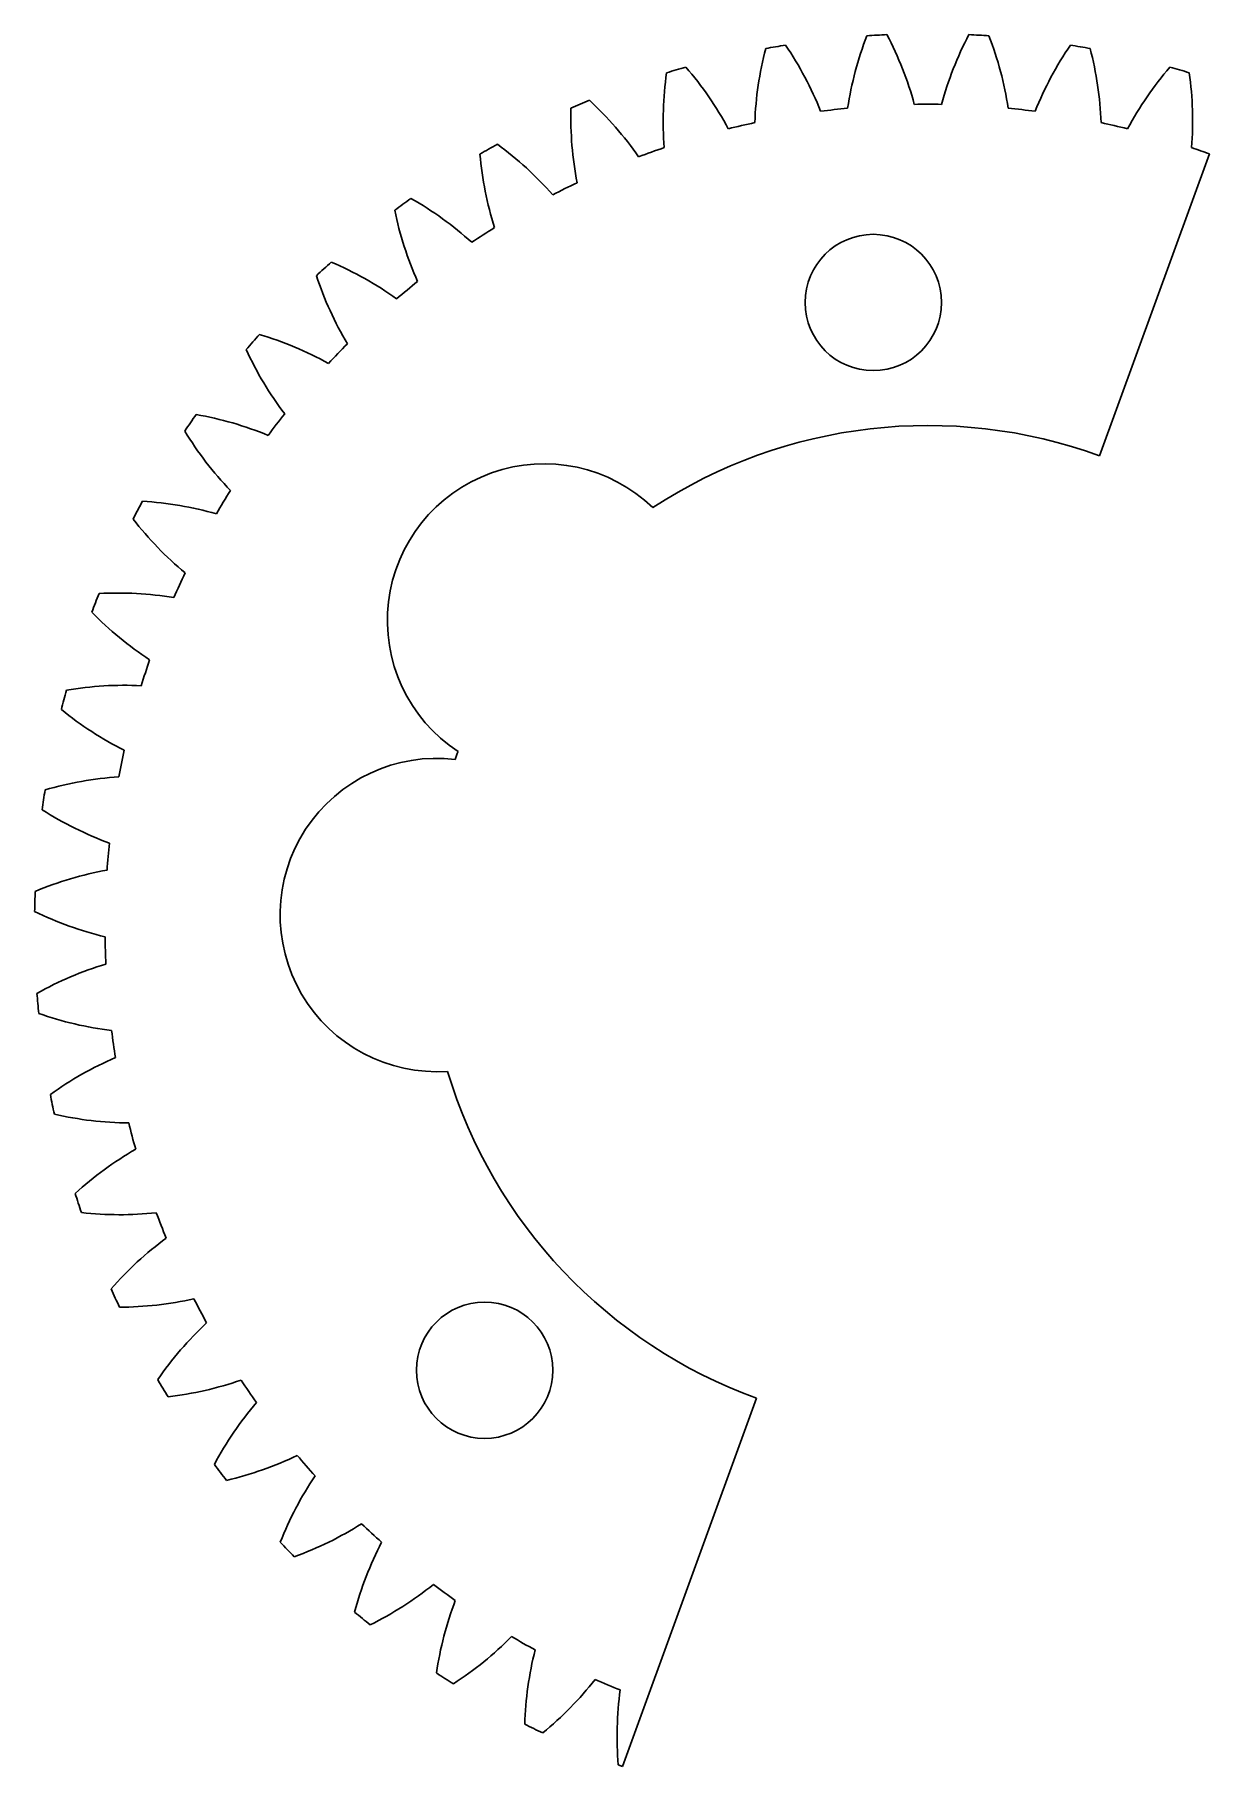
# Model space of a CAD drawing. Header units: millimetres. Extents: x -28.5 to 9, y -26.8 to 28.5.
import ezdxf

# ---------------------------------------------------------------- set-up
doc = ezdxf.new("R2010")
doc.units = ezdxf.units.MM

msp = doc.modelspace()

# ---------------------------------------------------------------- linework, layer by layer
at = {"color": 7, "linetype": 'Continuous', "lineweight": 25}
for p, q in [((5.472, 15.035), (8.978, 24.666)), ((-9.748, -26.781), (-5.472, -15.035)), ((-9.878, -26.733), (-9.748, -26.781))]:
    msp.add_line(p, q, dxfattribs=at)
for centre in [(-1.743, 19.924), (-14.142, -14.142)]:
    msp.add_circle(centre, 2.175, dxfattribs=at)
for centre, radius, start, end in [((8.314, 24.468), 11, 158.8678, 171.3412), ((0, 0), 28.5, 92.6289, 93.9165), ((-11.049, 23.361), 11, 15.2043, 27.6776), ((11.049, 23.361), 11, 152.3224, 164.7957), ((0, 0), 28.5, 86.0835, 87.3711), ((-8.314, 24.468), 11, 8.6588, 21.1322), ((5.47, 25.256), 11, 165.4133, 177.8866), ((0, 0), 28.5, 99.1744, 100.462), ((-13.639, 21.949), 11, 21.7497, 34.2231), ((13.639, 21.949), 11, 145.7769, 158.2503), ((0, 0), 28.5, 79.538, 80.8256), ((-5.47, 25.256), 11, 2.1134, 14.5867), ((2.556, 25.715), 11, 171.9587, 184.4321), ((0, 0), 28.5, 105.7198, 107.0074), ((-16.053, 20.251), 11, 28.2952, 40.7685), ((16.053, 20.251), 11, 139.2315, 151.7048), ((0, 0), 28.5, 72.9926, 74.2802), ((-2.556, 25.715), 11, 355.5679, 8.0413), ((-0.392, 25.839), 11, 178.5042, 190.9775), ((0, 0), 28.5, 112.2653, 113.5529), ((-18.256, 18.289), 11, 34.8406, 47.314), ((0, 0), 26.249, 95.599, 97.4919), ((0, 0), 26.249, 89.0535, 90.9465), ((0, 0), 26.249, 82.5081, 84.401), ((0, 0), 26.249, 102.1444, 104.0374), ((0, 0), 26.249, 75.9626, 77.8556), ((0, 0), 28.5, 118.8108, 120.0983), ((-20.222, 16.089), 11, 41.3861, 53.8594), ((0, 0), 26.249, 108.6899, 110.5828), ((0, 0), 26.249, 70, 71.3101), ((-3.335, 25.625), 11, 185.0496, 197.523), ((0, 0), 28.5, 125.3562, 126.6438), ((-21.924, 13.679), 11, 47.9315, 60.4049), ((0, 0), 26.249, 115.2354, 117.1283), ((-6.234, 25.078), 11, 191.5951, 204.0685), ((0, 0), 26.249, 121.7808, 123.6737), ((0, 0), 28.5, 131.9017, 133.1892), ((-23.341, 11.091), 11, 54.477, 66.9504), ((-9.052, 24.204), 11, 198.1406, 210.6139), ((0, 0), 26.249, 128.3263, 130.2192), ((0, 0), 28.5, 138.4471, 139.7347), ((-24.453, 8.358), 11, 61.0225, 73.4958), ((-11.752, 23.014), 11, 204.686, 217.1594), ((0, 0), 26.249, 134.8717, 136.7646), ((0, 0), 28.5, 144.9926, 146.2802), ((-25.246, 5.516), 11, 67.5679, 80.0413), ((0, 0), 26.249, 141.4172, 143.3101), ((-14.299, 21.525), 11, 211.2315, 223.7048), ((0, 0), 16, 70, 123.2628), ((-12.244, 9.777), 5, 46.0737, 236.7095), ((0, 0), 26.249, 147.9626, 149.8556), ((0, 0), 28.5, 151.538, 152.8256), ((-25.71, 2.602), 11, 74.1134, 86.5867), ((-16.66, 19.754), 11, 217.7769, 230.2503), ((0, 0), 26.249, 154.5081, 156.401), ((0, 0), 28.5, 158.0835, 159.3711), ((-25.839, -0.346), 11, 80.6588, 93.1322), ((-18.803, 17.727), 11, 224.3224, 236.7957), ((0, 0), 26.249, 161.0535, 162.9465), ((0, 0), 28.5, 164.6289, 165.9165), ((-25.631, -3.289), 11, 87.2043, 99.6776), ((-20.701, 15.468), 11, 230.8678, 243.3412), ((0, 0), 26.249, 167.599, 169.4919), ((0, 0), 16, 159.5204, 160.4796), ((-15.665, 0.381), 5, 83.2905, 273.9263), ((-25.089, -6.189), 11, 93.7497, 106.2231), ((0, 0), 28.5, 171.1744, 172.462), ((-22.329, 13.007), 11, 237.4133, 249.8866), ((0, 0), 26.249, 174.1444, 176.0374), ((-24.22, -9.009), 11, 100.2952, 112.7685), ((0, 0), 28.5, 177.7198, 179.0074), ((-23.667, 10.377), 11, 243.9587, 256.4321), ((0, 0), 26.249, 180.6899, 182.5828), ((-23.036, -11.711), 11, 106.8406, 119.314), ((0, 0), 28.5, 184.2653, 185.5529), ((-24.695, 7.612), 11, 250.5042, 262.9775), ((0, 0), 26.249, 187.2354, 189.1283), ((-21.55, -14.261), 11, 113.3861, 125.8594), ((0, 0), 16, 196.7372, 250), ((0, 0), 28.5, 190.8108, 192.0983), ((-25.402, 4.747), 11, 257.0496, 269.523), ((0, 0), 26.249, 193.7808, 195.6737), ((-19.784, -16.624), 11, 119.9315, 132.4049), ((0, 0), 28.5, 197.3562, 198.6438), ((-25.777, 1.82), 11, 263.5951, 276.0685), ((0, 0), 26.249, 200.3263, 202.2192), ((-17.76, -18.771), 11, 126.477, 138.9504), ((0, 0), 28.5, 203.9017, 205.1892), ((-25.817, -1.13), 11, 270.1406, 282.6139), ((0, 0), 26.249, 206.8717, 208.7646), ((-15.505, -20.673), 11, 133.0225, 145.4958), ((0, 0), 28.5, 210.4471, 211.7347), ((-25.52, -4.065), 11, 276.686, 289.1594), ((0, 0), 26.249, 213.4172, 215.3101), ((-13.047, -22.306), 11, 139.5679, 152.0413), ((-24.89, -6.948), 11, 283.2315, 295.7048), ((0, 0), 26.249, 219.9626, 221.8556), ((0, 0), 28.5, 216.9926, 218.2802), ((-10.419, -23.648), 11, 146.1134, 158.5867), ((-23.936, -9.74), 11, 289.7769, 302.2503), ((0, 0), 26.249, 226.5081, 228.401), ((0, 0), 28.5, 223.538, 224.8256), ((-7.656, -24.681), 11, 152.6588, 165.1322), ((-22.669, -12.405), 11, 296.3224, 308.7957), ((0, 0), 26.249, 233.0535, 234.9465), ((-4.793, -25.393), 11, 159.2043, 171.6776), ((0, 0), 28.5, 230.0835, 231.3711), ((-21.108, -14.908), 11, 302.8678, 315.3412), ((0, 0), 26.249, 239.599, 241.4919), ((-1.867, -25.774), 11, 165.7497, 178.2231), ((0, 0), 28.5, 236.6289, 237.9165), ((-19.271, -17.217), 11, 309.4133, 321.8866), ((0, 0), 26.249, 246.1444, 248.0374), ((1.084, -25.819), 11, 172.2952, 184.7685), ((0, 0), 28.5, 243.1744, 244.462)]:
    msp.add_arc(centre, radius, start, end, dxfattribs=at)

doc.saveas('drawing.dxf')
